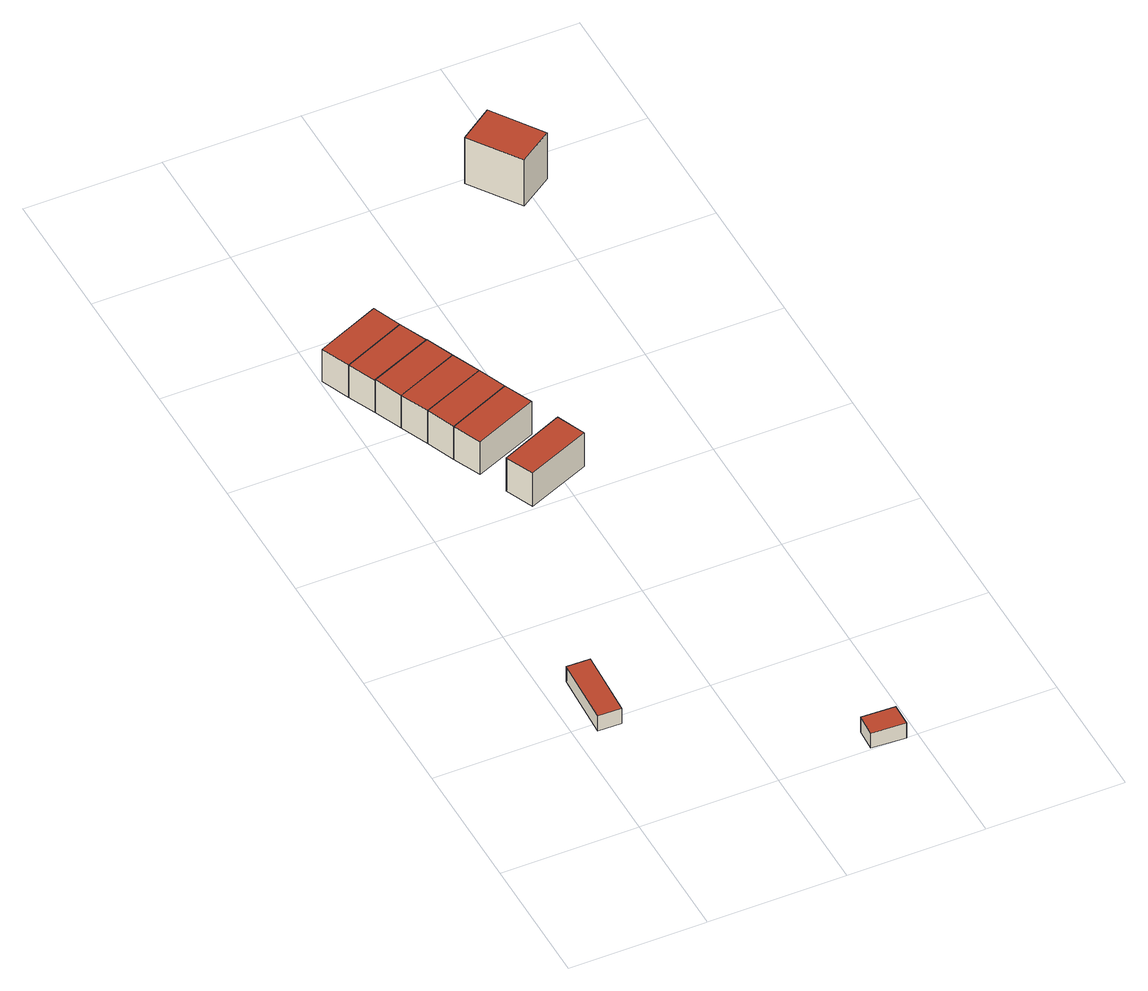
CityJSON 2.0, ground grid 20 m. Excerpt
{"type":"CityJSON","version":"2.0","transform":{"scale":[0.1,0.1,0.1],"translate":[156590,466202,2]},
"CityObjects":{
"building1":{"type":"Building","attributes":{"b3_bag_bag_overlap":0,"b3_dak_type":"horizontal","b3_extrusie":"standard","b3_h_dak_50p":4.74,"b3_h_dak_70p":4.75,"b3_h_dak_max":4.88,"b3_h_dak_min":4.67,"b3_h_maaiveld":2.13,"b3_is_glas_dak":false,"b3_kas_warenhuis":false,"b3_kwaliteitsindicator":true,"b3_mutatie_ahn3_ahn4":false,"b3_mutatie_ahn4_ahn5":false,"b3_n_nok":0,"b3_n_vlakken":1,"b3_opp_buitenmuur":62.22,"b3_opp_dak_plat":34.82,"b3_opp_dak_schuin":0,"b3_opp_grond":34.81,"b3_opp_scheidingsmuur":8.74,"b3_rmse_lod12":0.0435,"b3_rmse_lod13":0.0435,"b3_rmse_lod22":0.0323,"b3_t_run":13,"b3_val3dity_lod12":"[]","b3_val3dity_lod13":"[]","b3_val3dity_lod22":"[]","b3_volume_lod12":91.19,"b3_volume_lod13":91.19,"b3_volume_lod22":90.69,"geconstateerd":false,"oorspronkelijkbouwjaar":1987,"status":"Pand in gebruik"},"children":["building1-1"]},
"building1-1":{"type":"BuildingPart","parents":["building1"],"geometry":[{"type":"Solid","lod":"2.2","boundaries":[[[[0,1,2,3]],[[4,5,6,7]],[[7,6,1,0]],[[6,5,2,1]],[[5,4,3,2]],[[4,7,0,3]]]],"semantics":{"surfaces":[{"type":"GroundSurface"},{"type":"RoofSurface"},{"type":"WallSurface"}],"values":[[0,1,2,2,2,2]]}}]},
"building2":{"type":"Building","attributes":{"b3_bag_bag_overlap":0,"b3_bouwlagen":2,"b3_dak_type":"horizontal","b3_extrusie":"standard","b3_h_dak_50p":7.98,"b3_h_dak_70p":7.99,"b3_h_dak_max":8.11,"b3_h_dak_min":7.94,"b3_h_maaiveld":2.27,"b3_is_glas_dak":false,"b3_kas_warenhuis":false,"b3_kwaliteitsindicator":true,"b3_mutatie_ahn3_ahn4":false,"b3_mutatie_ahn4_ahn5":false,"b3_n_nok":0,"b3_n_vlakken":1,"b3_opp_buitenmuur":51.62,"b3_opp_dak_plat":45.67,"b3_opp_dak_schuin":0,"b3_opp_grond":45.67,"b3_opp_scheidingsmuur":115.71,"b3_rmse_lod12":0.0944,"b3_rmse_lod13":0.0944,"b3_rmse_lod22":0.0928,"b3_t_run":21,"b3_val3dity_lod12":"[]","b3_val3dity_lod13":"[]","b3_val3dity_lod22":"[]","b3_volume_lod12":261.33,"b3_volume_lod13":261.33,"b3_volume_lod22":261.11,"geconstateerd":false,"oorspronkelijkbouwjaar":1987,"status":"Pand in gebruik"},"children":["building2-1"]},
"building2-1":{"type":"BuildingPart","parents":["building2"],"geometry":[{"type":"Solid","lod":"2.2","boundaries":[[[[8,9,10,11]],[[12,13,14,15]],[[15,14,9,8]],[[14,13,10,9]],[[13,12,11,10]],[[12,15,8,11]]]],"semantics":{"surfaces":[{"type":"GroundSurface"},{"type":"RoofSurface"},{"type":"WallSurface"}],"values":[[0,1,2,2,2,2]]}}]},
"building3":{"type":"Building","attributes":{"b3_bag_bag_overlap":0,"b3_bouwlagen":2,"b3_dak_type":"horizontal","b3_extrusie":"standard","b3_h_dak_50p":7.97,"b3_h_dak_70p":7.99,"b3_h_dak_max":8.11,"b3_h_dak_min":7.94,"b3_h_maaiveld":2.27,"b3_is_glas_dak":false,"b3_kas_warenhuis":false,"b3_kwaliteitsindicator":true,"b3_mutatie_ahn3_ahn4":false,"b3_mutatie_ahn4_ahn5":false,"b3_n_nok":0,"b3_n_vlakken":1,"b3_opp_buitenmuur":51.77,"b3_opp_dak_plat":45.62,"b3_opp_dak_schuin":0,"b3_opp_grond":45.62,"b3_opp_scheidingsmuur":115.37,"b3_rmse_lod12":0.0358,"b3_rmse_lod13":0.0358,"b3_rmse_lod22":0.0347,"b3_t_run":19,"b3_val3dity_lod12":"[]","b3_val3dity_lod13":"[]","b3_val3dity_lod22":"[]","b3_volume_lod12":260.84,"b3_volume_lod13":260.84,"b3_volume_lod22":260.71,"geconstateerd":false,"oorspronkelijkbouwjaar":1987,"status":"Pand in gebruik"},"children":["building3-1"]},
"building3-1":{"type":"BuildingPart","parents":["building3"],"geometry":[{"type":"Solid","lod":"2.2","boundaries":[[[[16,17,9,8]],[[15,14,18,19]],[[19,18,17,16]],[[18,14,9,17]],[[14,15,8,9]],[[15,19,16,8]]]],"semantics":{"surfaces":[{"type":"GroundSurface"},{"type":"RoofSurface"},{"type":"WallSurface"}],"values":[[0,1,2,2,2,2]]}}]},
"building4":{"type":"Building","attributes":{"b3_bag_bag_overlap":0,"b3_bouwlagen":2,"b3_dak_type":"horizontal","b3_extrusie":"standard","b3_h_dak_50p":8.01,"b3_h_dak_70p":8.07,"b3_h_dak_max":8.18,"b3_h_dak_min":7.96,"b3_h_maaiveld":2.27,"b3_is_glas_dak":false,"b3_kas_warenhuis":false,"b3_kwaliteitsindicator":true,"b3_mutatie_ahn3_ahn4":false,"b3_mutatie_ahn4_ahn5":false,"b3_n_nok":0,"b3_n_vlakken":1,"b3_opp_buitenmuur":52.26,"b3_opp_dak_plat":45.29,"b3_opp_dak_schuin":0,"b3_opp_grond":45.28,"b3_opp_scheidingsmuur":115.88,"b3_rmse_lod12":0.0753,"b3_rmse_lod13":0.0753,"b3_rmse_lod22":0.0614,"b3_t_run":27,"b3_val3dity_lod12":"[]","b3_val3dity_lod13":"[]","b3_val3dity_lod22":"[]","b3_volume_lod12":262.49,"b3_volume_lod13":262.49,"b3_volume_lod22":260.96,"geconstateerd":false,"oorspronkelijkbouwjaar":1987,"status":"Pand in gebruik"},"children":["building4-1"]},
"building4-1":{"type":"BuildingPart","parents":["building4"],"geometry":[{"type":"Solid","lod":"2.2","boundaries":[[[[17,16,20,21]],[[22,23,24,25]],[[25,24,16,17]],[[24,23,20,16]],[[23,22,21,20]],[[22,25,17,21]]]],"semantics":{"surfaces":[{"type":"GroundSurface"},{"type":"RoofSurface"},{"type":"WallSurface"}],"values":[[0,1,2,2,2,2]]}}]},
"building5":{"type":"Building","attributes":{"b3_bag_bag_overlap":0,"b3_bouwlagen":2,"b3_dak_type":"horizontal","b3_extrusie":"standard","b3_h_dak_50p":8.02,"b3_h_dak_70p":8.07,"b3_h_dak_max":8.18,"b3_h_dak_min":7.97,"b3_h_maaiveld":2.27,"b3_is_glas_dak":false,"b3_kas_warenhuis":false,"b3_kwaliteitsindicator":true,"b3_mutatie_ahn3_ahn4":false,"b3_mutatie_ahn4_ahn5":false,"b3_n_nok":0,"b3_n_vlakken":1,"b3_opp_buitenmuur":51.55,"b3_opp_dak_plat":45.09,"b3_opp_dak_schuin":0,"b3_opp_grond":45.09,"b3_opp_scheidingsmuur":116.51,"b3_rmse_lod12":0.0715,"b3_rmse_lod13":0.0715,"b3_rmse_lod22":0.0577,"b3_t_run":26,"b3_val3dity_lod12":"[]","b3_val3dity_lod13":"[]","b3_val3dity_lod22":"[]","b3_volume_lod12":261.41,"b3_volume_lod13":261.41,"b3_volume_lod22":260.07,"geconstateerd":false,"oorspronkelijkbouwjaar":1987,"status":"Pand in gebruik"},"children":["building5-1"]},
"building5-1":{"type":"BuildingPart","parents":["building5"],"geometry":[{"type":"Solid","lod":"2.2","boundaries":[[[[21,20,26,27]],[[28,29,23,22]],[[22,23,20,21]],[[23,29,26,20]],[[29,28,27,26]],[[28,22,21,27]]]],"semantics":{"surfaces":[{"type":"GroundSurface"},{"type":"RoofSurface"},{"type":"WallSurface"}],"values":[[0,1,2,2,2,2]]}}]},
"building6":{"type":"Building","attributes":{"b3_bag_bag_overlap":0,"b3_bouwlagen":2,"b3_dak_type":"horizontal","b3_extrusie":"standard","b3_h_dak_50p":8.02,"b3_h_dak_70p":8.07,"b3_h_dak_max":8.19,"b3_h_dak_min":7.97,"b3_h_maaiveld":2.26,"b3_is_glas_dak":false,"b3_kas_warenhuis":false,"b3_kwaliteitsindicator":true,"b3_mutatie_ahn3_ahn4":false,"b3_mutatie_ahn4_ahn5":false,"b3_n_nok":0,"b3_n_vlakken":1,"b3_opp_buitenmuur":52.26,"b3_opp_dak_plat":45.64,"b3_opp_dak_schuin":0,"b3_opp_grond":45.64,"b3_opp_scheidingsmuur":116.7,"b3_rmse_lod12":0.0946,"b3_rmse_lod13":0.0946,"b3_rmse_lod22":0.0868,"b3_t_run":20,"b3_val3dity_lod12":"[]","b3_val3dity_lod13":"[]","b3_val3dity_lod22":"[]","b3_volume_lod12":265.06,"b3_volume_lod13":265.06,"b3_volume_lod22":263.63,"geconstateerd":false,"oorspronkelijkbouwjaar":1987,"status":"Pand in gebruik"},"children":["building6-1"]},
"building6-1":{"type":"BuildingPart","parents":["building6"],"geometry":[{"type":"Solid","lod":"2.2","boundaries":[[[[27,26,30,31]],[[32,33,29,28]],[[28,29,26,27]],[[29,33,30,26]],[[33,32,31,30]],[[32,28,27,31]]]],"semantics":{"surfaces":[{"type":"GroundSurface"},{"type":"RoofSurface"},{"type":"WallSurface"}],"values":[[0,1,2,2,2,2]]}}]},
"building7":{"type":"Building","attributes":{"b3_bag_bag_overlap":0,"b3_bouwlagen":2,"b3_dak_type":"horizontal","b3_extrusie":"standard","b3_h_dak_50p":8.01,"b3_h_dak_70p":8.07,"b3_h_dak_max":8.18,"b3_h_dak_min":7.96,"b3_h_maaiveld":2.26,"b3_is_glas_dak":false,"b3_kas_warenhuis":false,"b3_kwaliteitsindicator":true,"b3_mutatie_ahn3_ahn4":false,"b3_mutatie_ahn4_ahn5":false,"b3_n_nok":0,"b3_n_vlakken":1,"b3_opp_buitenmuur":52.3,"b3_opp_dak_plat":45.57,"b3_opp_dak_schuin":0,"b3_opp_grond":45.57,"b3_opp_scheidingsmuur":116.63,"b3_rmse_lod12":0.0703,"b3_rmse_lod13":0.0703,"b3_rmse_lod22":0.0566,"b3_t_run":20,"b3_val3dity_lod12":"[]","b3_val3dity_lod13":"[]","b3_val3dity_lod22":"[]","b3_volume_lod12":264.78,"b3_volume_lod13":264.78,"b3_volume_lod22":263.37,"geconstateerd":false,"oorspronkelijkbouwjaar":1987,"status":"Pand in gebruik"},"children":["building7-1"]},
"building7-1":{"type":"BuildingPart","parents":["building7"],"geometry":[{"type":"Solid","lod":"2.2","boundaries":[[[[34,35,31,30]],[[33,32,36,37]],[[37,36,35,34]],[[36,32,31,35]],[[32,33,30,31]],[[33,37,34,30]]]],"semantics":{"surfaces":[{"type":"GroundSurface"},{"type":"RoofSurface"},{"type":"WallSurface"}],"values":[[0,1,2,2,2,2]]}}]},
"building8":{"type":"Building","attributes":{"b3_bag_bag_overlap":0,"b3_dak_type":"horizontal","b3_extrusie":"standard","b3_h_dak_50p":4.74,"b3_h_dak_70p":4.75,"b3_h_dak_max":4.81,"b3_h_dak_min":4.71,"b3_h_maaiveld":2.14,"b3_is_glas_dak":false,"b3_kas_warenhuis":false,"b3_kwaliteitsindicator":true,"b3_mutatie_ahn3_ahn4":false,"b3_mutatie_ahn4_ahn5":false,"b3_n_nok":0,"b3_n_vlakken":1,"b3_opp_buitenmuur":34.46,"b3_opp_dak_plat":16.52,"b3_opp_dak_schuin":0,"b3_opp_grond":16.52,"b3_opp_scheidingsmuur":8.63,"b3_rmse_lod12":0.0228,"b3_rmse_lod13":0.0228,"b3_rmse_lod22":0.0192,"b3_t_run":7,"b3_val3dity_lod12":"[]","b3_val3dity_lod13":"[]","b3_val3dity_lod22":"[]","b3_volume_lod12":42.94,"b3_volume_lod13":42.94,"b3_volume_lod22":42.88,"geconstateerd":false,"oorspronkelijkbouwjaar":1987,"status":"Pand in gebruik"},"children":["building8-1"]},
"building8-1":{"type":"BuildingPart","parents":["building8"],"geometry":[{"type":"Solid","lod":"2.2","boundaries":[[[[38,39,40,41]],[[42,43,44,45]],[[45,44,39,38]],[[44,43,40,39]],[[43,42,41,40]],[[42,45,38,41]]]],"semantics":{"surfaces":[{"type":"GroundSurface"},{"type":"RoofSurface"},{"type":"WallSurface"}],"values":[[0,1,2,2,2,2]]}}]},
"building9":{"type":"Building","attributes":{"b3_bag_bag_overlap":0,"b3_bouwlagen":2,"b3_dak_type":"horizontal","b3_extrusie":"standard","b3_h_dak_50p":8.02,"b3_h_dak_70p":8.08,"b3_h_dak_max":8.2,"b3_h_dak_min":7.97,"b3_h_maaiveld":2.25,"b3_is_glas_dak":false,"b3_kas_warenhuis":false,"b3_kwaliteitsindicator":true,"b3_mutatie_ahn3_ahn4":false,"b3_mutatie_ahn4_ahn5":false,"b3_n_nok":0,"b3_n_vlakken":1,"b3_opp_buitenmuur":52.65,"b3_opp_dak_plat":45.4,"b3_opp_dak_schuin":0,"b3_opp_grond":45.4,"b3_opp_scheidingsmuur":116.55,"b3_rmse_lod12":0.0752,"b3_rmse_lod13":0.0752,"b3_rmse_lod22":0.0597,"b3_t_run":26,"b3_val3dity_lod12":"[]","b3_val3dity_lod13":"[]","b3_val3dity_lod22":"[]","b3_volume_lod12":264.66,"b3_volume_lod13":264.66,"b3_volume_lod22":263.18,"geconstateerd":false,"oorspronkelijkbouwjaar":1987,"status":"Pand in gebruik"},"children":["building9-1"]},
"building9-1":{"type":"BuildingPart","parents":["building9"],"geometry":[{"type":"Solid","lod":"2.2","boundaries":[[[[46,47,48,49]],[[50,51,52,53]],[[53,52,47,46]],[[52,51,48,47]],[[51,50,49,48]],[[50,53,46,49]]]],"semantics":{"surfaces":[{"type":"GroundSurface"},{"type":"RoofSurface"},{"type":"WallSurface"}],"values":[[0,1,2,2,2,2]]}}]},
"building10":{"type":"Building","attributes":{"b3_bag_bag_overlap":0,"b3_bouwlagen":3,"b3_dak_type":"slanted","b3_extrusie":"standard","b3_h_dak_50p":10.24,"b3_h_dak_70p":10.56,"b3_h_dak_max":11.6,"b3_h_dak_min":8.09,"b3_h_maaiveld":2.36,"b3_h_nok":11.69,"b3_is_glas_dak":false,"b3_kas_warenhuis":false,"b3_kwaliteitsindicator":true,"b3_mutatie_ahn3_ahn4":false,"b3_mutatie_ahn4_ahn5":false,"b3_n_nok":3,"b3_n_vlakken":5,"b3_opp_buitenmuur":74.2,"b3_opp_dak_plat":0,"b3_opp_dak_schuin":72.69,"b3_opp_grond":51.86,"b3_opp_scheidingsmuur":131.61,"b3_rmse_lod12":1.25,"b3_rmse_lod13":1.25,"b3_rmse_lod22":0.186,"b3_t_run":23,"b3_val3dity_lod12":"[]","b3_val3dity_lod13":"[]","b3_val3dity_lod22":"[]","b3_volume_lod12":423.58,"b3_volume_lod13":423.58,"b3_volume_lod22":393.39,"geconstateerd":false,"oorspronkelijkbouwjaar":1987,"status":"Pand in gebruik"},"children":["building10-1"]},
"building10-1":{"type":"BuildingPart","parents":["building10"],"geometry":[{"type":"Solid","lod":"2.2","boundaries":[[[[54,55,56,57]],[[58,59,60,61]],[[61,60,55,54]],[[60,59,56,55]],[[59,58,57,56]],[[58,61,54,57]]]],"semantics":{"surfaces":[{"type":"GroundSurface"},{"type":"RoofSurface"},{"type":"WallSurface"}],"values":[[0,1,2,2,2,2]]}}]}
},
"vertices":[
[37,289,1],[71,288,1],[66,186,1],[32,187,1],[32,187,27],[66,186,27],[71,288,27],[37,289,27],
[113,933,3],[20,893,3],[2,935,3],[96,975,3],[96,975,60],[2,935,60],[20,893,60],[113,933,60],
[131,891,3],[38,852,3],[38,852,60],[131,891,60],
[148,850,3],[55,811,3],[55,811,61],[148,850,61],[131,891,61],[38,852,61],
[166,809,3],[73,770,3],[73,770,61],[166,809,61],
[183,768,3],[90,728,3],[90,728,61],[183,768,61],
[201,726,3],[108,687,3],[108,687,61],[201,726,61],
[334,3,1],[336,36,1],[385,34,1],[384,0,1],[384,0,27],[385,34,27],[336,36,27],[334,3,27],
[125,645,2],[218,685,2],[236,643,2],[143,604,2],[143,604,61],[236,643,61],[218,685,61],[125,645,61],
[381,1224,4],[431,1151,4],[382,1118,4],[332,1190,4],[332,1190,85],[382,1118,85],[431,1151,85],[381,1224,85]
]}
